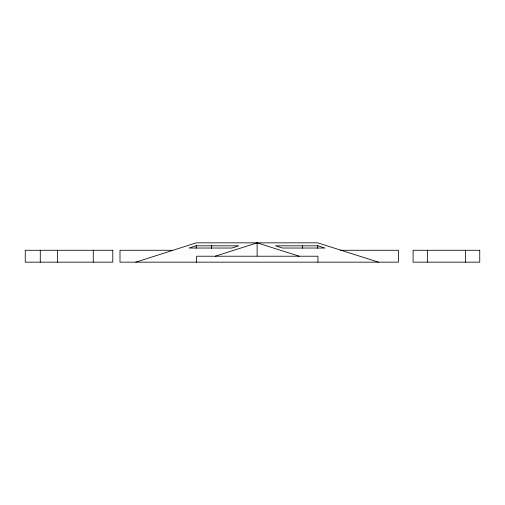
<?xml version="1.0" encoding="UTF-8"?>
<svg xmlns="http://www.w3.org/2000/svg" width="505" height="505" viewBox="0 0 505 505"><rect width="100%" height="100%" fill="white"/><g stroke="black" fill="none" stroke-linecap="round" stroke-linejoin="round"><path stroke-width="0.76" d="M135.776 262.158L196.293 242.842L317.645 242.842L378.479 262.158M215.281 256.199L257.127 242.842L299.181 256.199M172.369 250.272L119.994 250.272L119.994 262.158L398.445 262.158L398.445 250.272L340.515 250.272M465.477 250.272L465.477 262.158M427.369 250.272L427.369 262.158M317.954 262.158L317.954 256.218L196.603 256.218L196.603 262.158M317.645 245.929L317.645 248.252M302.514 245.929L302.438 248.252M257.127 242.842L257.127 255.978M211.5 245.929L211.5 248.252M211.425 245.929L211.425 248.252M196.293 245.929L196.293 248.252M93.267 250.272L93.267 262.158M57.437 250.272L57.437 262.158M40.28 250.272L40.28 262.158M196.047 245.809L189.078 248.031L231.827 248.031L238.796 245.809L196.047 245.809M317.992 245.809L275.459 245.809L282.459 248.031L324.993 248.031L317.992 245.809M112.779 250.272L25.25 250.272L25.25 262.158L112.779 262.158L112.779 250.272M479.75 250.272L413.096 250.272L413.096 262.158L479.75 262.158L479.75 250.272"/></g></svg>
